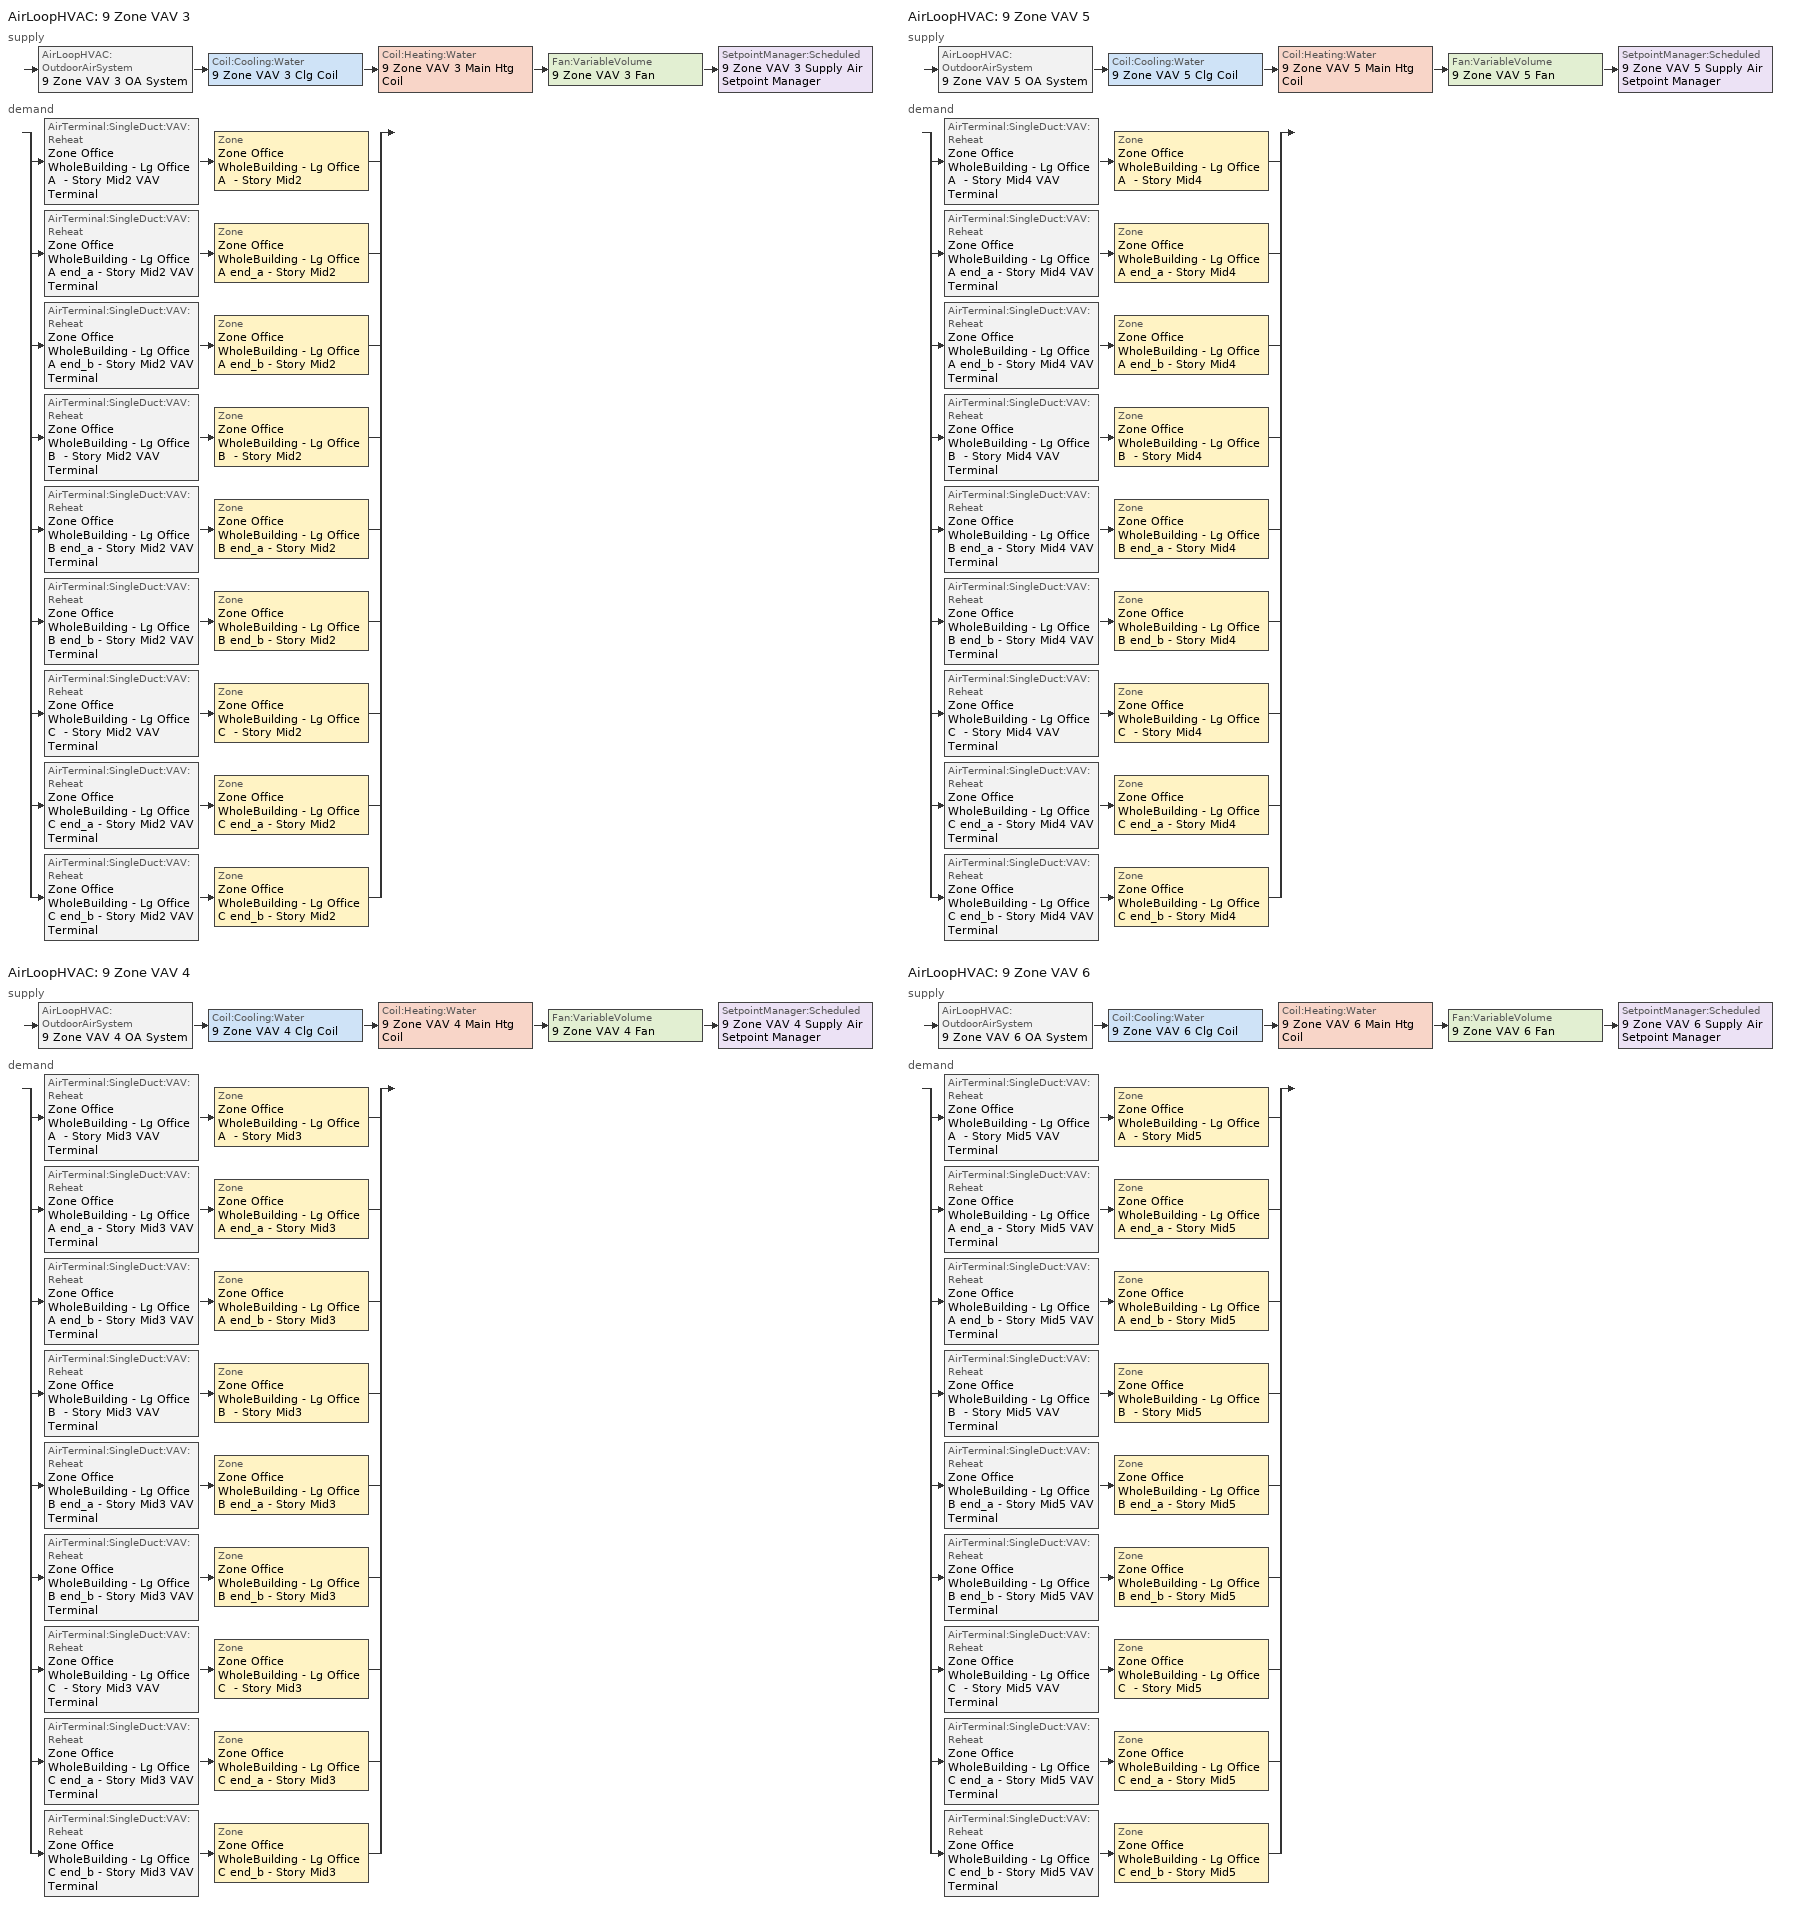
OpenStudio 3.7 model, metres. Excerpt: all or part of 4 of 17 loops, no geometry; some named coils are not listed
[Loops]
AirLoopHVAC '9 Zone VAV 3'
 supply: AirLoopHVAC:OutdoorAirSystem '9 Zone VAV 3 OA System' > Coil:Cooling:Water '9 Zone VAV 3 Clg Coil' > Coil:Heating:Water '9 Zone VAV 3 Main Htg Coil' > Fan:VariableVolume '9 Zone VAV 3 Fan' > SetpointManager:Scheduled '9 Zone VAV 3 Supply Air Setpoint Manager'
 demand: split
  | AirTerminal:SingleDuct:VAV:Reheat 'Zone Office WholeBuilding - Lg Office A  - Story Mid2 VAV Terminal' > Zone 'Zone Office WholeBuilding - Lg Office A  - Story Mid2'
  | AirTerminal:SingleDuct:VAV:Reheat 'Zone Office WholeBuilding - Lg Office A end_a - Story Mid2 VAV Terminal' > Zone 'Zone Office WholeBuilding - Lg Office A end_a - Story Mid2'
  | AirTerminal:SingleDuct:VAV:Reheat 'Zone Office WholeBuilding - Lg Office A end_b - Story Mid2 VAV Terminal' > Zone 'Zone Office WholeBuilding - Lg Office A end_b - Story Mid2'
  | AirTerminal:SingleDuct:VAV:Reheat 'Zone Office WholeBuilding - Lg Office B  - Story Mid2 VAV Terminal' > Zone 'Zone Office WholeBuilding - Lg Office B  - Story Mid2'
  | AirTerminal:SingleDuct:VAV:Reheat 'Zone Office WholeBuilding - Lg Office B end_a - Story Mid2 VAV Terminal' > Zone 'Zone Office WholeBuilding - Lg Office B end_a - Story Mid2'
  | AirTerminal:SingleDuct:VAV:Reheat 'Zone Office WholeBuilding - Lg Office B end_b - Story Mid2 VAV Terminal' > Zone 'Zone Office WholeBuilding - Lg Office B end_b - Story Mid2'
  | AirTerminal:SingleDuct:VAV:Reheat 'Zone Office WholeBuilding - Lg Office C  - Story Mid2 VAV Terminal' > Zone 'Zone Office WholeBuilding - Lg Office C  - Story Mid2'
  | AirTerminal:SingleDuct:VAV:Reheat 'Zone Office WholeBuilding - Lg Office C end_a - Story Mid2 VAV Terminal' > Zone 'Zone Office WholeBuilding - Lg Office C end_a - Story Mid2'
  | AirTerminal:SingleDuct:VAV:Reheat 'Zone Office WholeBuilding - Lg Office C end_b - Story Mid2 VAV Terminal' > Zone 'Zone Office WholeBuilding - Lg Office C end_b - Story Mid2'
AirLoopHVAC '9 Zone VAV 4'
 supply: AirLoopHVAC:OutdoorAirSystem '9 Zone VAV 4 OA System' > Coil:Cooling:Water '9 Zone VAV 4 Clg Coil' > Coil:Heating:Water '9 Zone VAV 4 Main Htg Coil' > Fan:VariableVolume '9 Zone VAV 4 Fan' > SetpointManager:Scheduled '9 Zone VAV 4 Supply Air Setpoint Manager'
 demand: split
  | AirTerminal:SingleDuct:VAV:Reheat 'Zone Office WholeBuilding - Lg Office A  - Story Mid3 VAV Terminal' > Zone 'Zone Office WholeBuilding - Lg Office A  - Story Mid3'
  | AirTerminal:SingleDuct:VAV:Reheat 'Zone Office WholeBuilding - Lg Office A end_a - Story Mid3 VAV Terminal' > Zone 'Zone Office WholeBuilding - Lg Office A end_a - Story Mid3'
  | AirTerminal:SingleDuct:VAV:Reheat 'Zone Office WholeBuilding - Lg Office A end_b - Story Mid3 VAV Terminal' > Zone 'Zone Office WholeBuilding - Lg Office A end_b - Story Mid3'
  | AirTerminal:SingleDuct:VAV:Reheat 'Zone Office WholeBuilding - Lg Office B  - Story Mid3 VAV Terminal' > Zone 'Zone Office WholeBuilding - Lg Office B  - Story Mid3'
  | AirTerminal:SingleDuct:VAV:Reheat 'Zone Office WholeBuilding - Lg Office B end_a - Story Mid3 VAV Terminal' > Zone 'Zone Office WholeBuilding - Lg Office B end_a - Story Mid3'
  | AirTerminal:SingleDuct:VAV:Reheat 'Zone Office WholeBuilding - Lg Office B end_b - Story Mid3 VAV Terminal' > Zone 'Zone Office WholeBuilding - Lg Office B end_b - Story Mid3'
  | AirTerminal:SingleDuct:VAV:Reheat 'Zone Office WholeBuilding - Lg Office C  - Story Mid3 VAV Terminal' > Zone 'Zone Office WholeBuilding - Lg Office C  - Story Mid3'
  | AirTerminal:SingleDuct:VAV:Reheat 'Zone Office WholeBuilding - Lg Office C end_a - Story Mid3 VAV Terminal' > Zone 'Zone Office WholeBuilding - Lg Office C end_a - Story Mid3'
  | AirTerminal:SingleDuct:VAV:Reheat 'Zone Office WholeBuilding - Lg Office C end_b - Story Mid3 VAV Terminal' > Zone 'Zone Office WholeBuilding - Lg Office C end_b - Story Mid3'
AirLoopHVAC '9 Zone VAV 5'
 supply: AirLoopHVAC:OutdoorAirSystem '9 Zone VAV 5 OA System' > Coil:Cooling:Water '9 Zone VAV 5 Clg Coil' > Coil:Heating:Water '9 Zone VAV 5 Main Htg Coil' > Fan:VariableVolume '9 Zone VAV 5 Fan' > SetpointManager:Scheduled '9 Zone VAV 5 Supply Air Setpoint Manager'
 demand: split
  | AirTerminal:SingleDuct:VAV:Reheat 'Zone Office WholeBuilding - Lg Office A  - Story Mid4 VAV Terminal' > Zone 'Zone Office WholeBuilding - Lg Office A  - Story Mid4'
  | AirTerminal:SingleDuct:VAV:Reheat 'Zone Office WholeBuilding - Lg Office A end_a - Story Mid4 VAV Terminal' > Zone 'Zone Office WholeBuilding - Lg Office A end_a - Story Mid4'
  | AirTerminal:SingleDuct:VAV:Reheat 'Zone Office WholeBuilding - Lg Office A end_b - Story Mid4 VAV Terminal' > Zone 'Zone Office WholeBuilding - Lg Office A end_b - Story Mid4'
  | AirTerminal:SingleDuct:VAV:Reheat 'Zone Office WholeBuilding - Lg Office B  - Story Mid4 VAV Terminal' > Zone 'Zone Office WholeBuilding - Lg Office B  - Story Mid4'
  | AirTerminal:SingleDuct:VAV:Reheat 'Zone Office WholeBuilding - Lg Office B end_a - Story Mid4 VAV Terminal' > Zone 'Zone Office WholeBuilding - Lg Office B end_a - Story Mid4'
  | AirTerminal:SingleDuct:VAV:Reheat 'Zone Office WholeBuilding - Lg Office B end_b - Story Mid4 VAV Terminal' > Zone 'Zone Office WholeBuilding - Lg Office B end_b - Story Mid4'
  | AirTerminal:SingleDuct:VAV:Reheat 'Zone Office WholeBuilding - Lg Office C  - Story Mid4 VAV Terminal' > Zone 'Zone Office WholeBuilding - Lg Office C  - Story Mid4'
  | AirTerminal:SingleDuct:VAV:Reheat 'Zone Office WholeBuilding - Lg Office C end_a - Story Mid4 VAV Terminal' > Zone 'Zone Office WholeBuilding - Lg Office C end_a - Story Mid4'
  | AirTerminal:SingleDuct:VAV:Reheat 'Zone Office WholeBuilding - Lg Office C end_b - Story Mid4 VAV Terminal' > Zone 'Zone Office WholeBuilding - Lg Office C end_b - Story Mid4'
AirLoopHVAC '9 Zone VAV 6'
 supply: AirLoopHVAC:OutdoorAirSystem '9 Zone VAV 6 OA System' > Coil:Cooling:Water '9 Zone VAV 6 Clg Coil' > Coil:Heating:Water '9 Zone VAV 6 Main Htg Coil' > Fan:VariableVolume '9 Zone VAV 6 Fan' > SetpointManager:Scheduled '9 Zone VAV 6 Supply Air Setpoint Manager'
 demand: split
  | AirTerminal:SingleDuct:VAV:Reheat 'Zone Office WholeBuilding - Lg Office A  - Story Mid5 VAV Terminal' > Zone 'Zone Office WholeBuilding - Lg Office A  - Story Mid5'
  | AirTerminal:SingleDuct:VAV:Reheat 'Zone Office WholeBuilding - Lg Office A end_a - Story Mid5 VAV Terminal' > Zone 'Zone Office WholeBuilding - Lg Office A end_a - Story Mid5'
  | AirTerminal:SingleDuct:VAV:Reheat 'Zone Office WholeBuilding - Lg Office A end_b - Story Mid5 VAV Terminal' > Zone 'Zone Office WholeBuilding - Lg Office A end_b - Story Mid5'
  | AirTerminal:SingleDuct:VAV:Reheat 'Zone Office WholeBuilding - Lg Office B  - Story Mid5 VAV Terminal' > Zone 'Zone Office WholeBuilding - Lg Office B  - Story Mid5'
  | AirTerminal:SingleDuct:VAV:Reheat 'Zone Office WholeBuilding - Lg Office B end_a - Story Mid5 VAV Terminal' > Zone 'Zone Office WholeBuilding - Lg Office B end_a - Story Mid5'
  | AirTerminal:SingleDuct:VAV:Reheat 'Zone Office WholeBuilding - Lg Office B end_b - Story Mid5 VAV Terminal' > Zone 'Zone Office WholeBuilding - Lg Office B end_b - Story Mid5'
  | AirTerminal:SingleDuct:VAV:Reheat 'Zone Office WholeBuilding - Lg Office C  - Story Mid5 VAV Terminal' > Zone 'Zone Office WholeBuilding - Lg Office C  - Story Mid5'
  | AirTerminal:SingleDuct:VAV:Reheat 'Zone Office WholeBuilding - Lg Office C end_a - Story Mid5 VAV Terminal' > Zone 'Zone Office WholeBuilding - Lg Office C end_a - Story Mid5'
  | AirTerminal:SingleDuct:VAV:Reheat 'Zone Office WholeBuilding - Lg Office C end_b - Story Mid5 VAV Terminal' > Zone 'Zone Office WholeBuilding - Lg Office C end_b - Story Mid5'
[Sizing:Zone] Zone Cooling Design Supply Air Temperature Input Method=SupplyAirTemperature; Zone Cooling Design Supply Air Temperature {C}=12.7778; Zone Cooling Design Supply Air Temperature Difference {deltaC}=11.11; Zone Heating Design Supply Air Temperature Input Method=SupplyAirTemperature; Zone Heating Design Supply Air Temperature {C}=40; Zone Heating Design Supply Air Temperature Difference {deltaC}=11.11; Zone Cooling Design Supply Air Humidity Ratio {kg-H2O/kg-air}=0.0085; Zone Heating Design Supply Air Humidity Ratio {kg-H2O/kg-air}=0.008; Cooling Design Air Flow Method=DesignDayWithLimit; Heating Design Air Flow Method=DesignDay; Account for Dedicated Outdoor Air System=No; Dedicated Outdoor Air System Control Strategy=NeutralSupplyAir; Dedicated Outdoor Air Low Setpoint Temperature for Design {C}=autosize; Dedicated Outdoor Air High Setpoint Temperature for Design {C}=autosize; Zone Load Sizing Method=Sensible Load Only No Latent Load; Zone Latent Cooling Design Supply Air Humidity Ratio Input Method=HumidityRatioDifference; Zone Cooling Design Supply Air Humidity Ratio Difference {kgWater/kgDryAir}=0.005; Zone Latent Heating Design Supply Air Humidity Ratio Input Method=HumidityRatioDifference; Zone Humidification Design Supply Air Humidity Ratio Difference {kgWater/kgDryAir}=0.005
Zone Office WholeBuilding - Lg Office A end_a - Story Mid2; Zone Office WholeBuilding - Lg Office B end_a - Story Mid2; Zone Office WholeBuilding - Lg Office C end_a - Story Mid2; Zone Office WholeBuilding - Lg Office A  - Story Mid2; Zone Office WholeBuilding - Lg Office B  - Story Mid2; Zone Office WholeBuilding - Lg Office C  - Story Mid2; Zone Office WholeBuilding - Lg Office A end_b - Story Mid2; Zone Office WholeBuilding - Lg Office B end_b - Story Mid2; Zone Office WholeBuilding - Lg Office C end_b - Story Mid2; Zone Office WholeBuilding - Lg Office A end_a - Story Mid3; Zone Office WholeBuilding - Lg Office B end_a - Story Mid3; Zone Office WholeBuilding - Lg Office C end_a - Story Mid3; Zone Office WholeBuilding - Lg Office A  - Story Mid3; Zone Office WholeBuilding - Lg Office B  - Story Mid3; Zone Office WholeBuilding - Lg Office C  - Story Mid3; Zone Office WholeBuilding - Lg Office A end_b - Story Mid3; Zone Office WholeBuilding - Lg Office B end_b - Story Mid3; Zone Office WholeBuilding - Lg Office C end_b - Story Mid3; Zone Office WholeBuilding - Lg Office A end_a - Story Mid4; Zone Office WholeBuilding - Lg Office B end_a - Story Mid4; Zone Office WholeBuilding - Lg Office C end_a - Story Mid4; Zone Office WholeBuilding - Lg Office A  - Story Mid4; Zone Office WholeBuilding - Lg Office B  - Story Mid4; Zone Office WholeBuilding - Lg Office C  - Story Mid4; Zone Office WholeBuilding - Lg Office A end_b - Story Mid4; Zone Office WholeBuilding - Lg Office B end_b - Story Mid4; Zone Office WholeBuilding - Lg Office C end_b - Story Mid4; Zone Office WholeBuilding - Lg Office A end_a - Story Mid5; Zone Office WholeBuilding - Lg Office B end_a - Story Mid5; Zone Office WholeBuilding - Lg Office C end_a - Story Mid5; Zone Office WholeBuilding - Lg Office A  - Story Mid5; Zone Office WholeBuilding - Lg Office B  - Story Mid5; Zone Office WholeBuilding - Lg Office C  - Story Mid5; Zone Office WholeBuilding - Lg Office A end_b - Story Mid5; Zone Office WholeBuilding - Lg Office B end_b - Story Mid5; Zone Office WholeBuilding - Lg Office C end_b - Story Mid5
[Zone equipment]
Zone Office WholeBuilding - Lg Office A end_a - Story Mid2: Zone Office WholeBuilding - Lg Office A end_a - Story Mid2 VAV Terminal
Zone Office WholeBuilding - Lg Office B end_a - Story Mid2: Zone Office WholeBuilding - Lg Office B end_a - Story Mid2 VAV Terminal
Zone Office WholeBuilding - Lg Office C end_a - Story Mid2: Zone Office WholeBuilding - Lg Office C end_a - Story Mid2 VAV Terminal
Zone Office WholeBuilding - Lg Office A  - Story Mid2: Zone Office WholeBuilding - Lg Office A  - Story Mid2 VAV Terminal
Zone Office WholeBuilding - Lg Office B  - Story Mid2: Zone Office WholeBuilding - Lg Office B  - Story Mid2 VAV Terminal
Zone Office WholeBuilding - Lg Office C  - Story Mid2: Zone Office WholeBuilding - Lg Office C  - Story Mid2 VAV Terminal
Zone Office WholeBuilding - Lg Office A end_b - Story Mid2: Zone Office WholeBuilding - Lg Office A end_b - Story Mid2 VAV Terminal
Zone Office WholeBuilding - Lg Office B end_b - Story Mid2: Zone Office WholeBuilding - Lg Office B end_b - Story Mid2 VAV Terminal
Zone Office WholeBuilding - Lg Office C end_b - Story Mid2: Zone Office WholeBuilding - Lg Office C end_b - Story Mid2 VAV Terminal
Zone Office WholeBuilding - Lg Office A end_a - Story Mid3: Zone Office WholeBuilding - Lg Office A end_a - Story Mid3 VAV Terminal
Zone Office WholeBuilding - Lg Office B end_a - Story Mid3: Zone Office WholeBuilding - Lg Office B end_a - Story Mid3 VAV Terminal
Zone Office WholeBuilding - Lg Office C end_a - Story Mid3: Zone Office WholeBuilding - Lg Office C end_a - Story Mid3 VAV Terminal
Zone Office WholeBuilding - Lg Office A  - Story Mid3: Zone Office WholeBuilding - Lg Office A  - Story Mid3 VAV Terminal
Zone Office WholeBuilding - Lg Office B  - Story Mid3: Zone Office WholeBuilding - Lg Office B  - Story Mid3 VAV Terminal
Zone Office WholeBuilding - Lg Office C  - Story Mid3: Zone Office WholeBuilding - Lg Office C  - Story Mid3 VAV Terminal
Zone Office WholeBuilding - Lg Office A end_b - Story Mid3: Zone Office WholeBuilding - Lg Office A end_b - Story Mid3 VAV Terminal
Zone Office WholeBuilding - Lg Office B end_b - Story Mid3: Zone Office WholeBuilding - Lg Office B end_b - Story Mid3 VAV Terminal
Zone Office WholeBuilding - Lg Office C end_b - Story Mid3: Zone Office WholeBuilding - Lg Office C end_b - Story Mid3 VAV Terminal
Zone Office WholeBuilding - Lg Office A end_a - Story Mid4: Zone Office WholeBuilding - Lg Office A end_a - Story Mid4 VAV Terminal
Zone Office WholeBuilding - Lg Office B end_a - Story Mid4: Zone Office WholeBuilding - Lg Office B end_a - Story Mid4 VAV Terminal
Zone Office WholeBuilding - Lg Office C end_a - Story Mid4: Zone Office WholeBuilding - Lg Office C end_a - Story Mid4 VAV Terminal
Zone Office WholeBuilding - Lg Office A  - Story Mid4: Zone Office WholeBuilding - Lg Office A  - Story Mid4 VAV Terminal
Zone Office WholeBuilding - Lg Office B  - Story Mid4: Zone Office WholeBuilding - Lg Office B  - Story Mid4 VAV Terminal
Zone Office WholeBuilding - Lg Office C  - Story Mid4: Zone Office WholeBuilding - Lg Office C  - Story Mid4 VAV Terminal
Zone Office WholeBuilding - Lg Office A end_b - Story Mid4: Zone Office WholeBuilding - Lg Office A end_b - Story Mid4 VAV Terminal
Zone Office WholeBuilding - Lg Office B end_b - Story Mid4: Zone Office WholeBuilding - Lg Office B end_b - Story Mid4 VAV Terminal
Zone Office WholeBuilding - Lg Office C end_b - Story Mid4: Zone Office WholeBuilding - Lg Office C end_b - Story Mid4 VAV Terminal
Zone Office WholeBuilding - Lg Office A end_a - Story Mid5: Zone Office WholeBuilding - Lg Office A end_a - Story Mid5 VAV Terminal
Zone Office WholeBuilding - Lg Office B end_a - Story Mid5: Zone Office WholeBuilding - Lg Office B end_a - Story Mid5 VAV Terminal
Zone Office WholeBuilding - Lg Office C end_a - Story Mid5: Zone Office WholeBuilding - Lg Office C end_a - Story Mid5 VAV Terminal
Zone Office WholeBuilding - Lg Office A  - Story Mid5: Zone Office WholeBuilding - Lg Office A  - Story Mid5 VAV Terminal
Zone Office WholeBuilding - Lg Office B  - Story Mid5: Zone Office WholeBuilding - Lg Office B  - Story Mid5 VAV Terminal
Zone Office WholeBuilding - Lg Office C  - Story Mid5: Zone Office WholeBuilding - Lg Office C  - Story Mid5 VAV Terminal
Zone Office WholeBuilding - Lg Office A end_b - Story Mid5: Zone Office WholeBuilding - Lg Office A end_b - Story Mid5 VAV Terminal
Zone Office WholeBuilding - Lg Office B end_b - Story Mid5: Zone Office WholeBuilding - Lg Office B end_b - Story Mid5 VAV Terminal
Zone Office WholeBuilding - Lg Office C end_b - Story Mid5: Zone Office WholeBuilding - Lg Office C end_b - Story Mid5 VAV Terminal
[SetpointManager:Scheduled] Control Variable=Temperature; Schedule=Supply Air Temp - 55.0F
Name | Setpoint Node or NodeList
9 Zone VAV 3 Supply Air Setpoint Manager | 9 Zone VAV 3 Supply Outlet Node
9 Zone VAV 4 Supply Air Setpoint Manager | 9 Zone VAV 4 Supply Outlet Node
9 Zone VAV 5 Supply Air Setpoint Manager | 9 Zone VAV 5 Supply Outlet Node
9 Zone VAV 6 Supply Air Setpoint Manager | 9 Zone VAV 6 Supply Outlet Node
[AirLoopHVAC] Design Supply Air Flow Rate {m3/s}=autosize; Design Return Air Flow Fraction of Supply Air Flow=1
Name | Availability Schedule
9 Zone VAV 3 | 9 Zone VAV 3 Occ Sch
9 Zone VAV 4 | 9 Zone VAV 4 Occ Sch
9 Zone VAV 5 | 9 Zone VAV 5 Occ Sch
9 Zone VAV 6 | 9 Zone VAV 6 Occ Sch
[Sizing:System] Type of Load to Size On=Sensible; Design Outdoor Air Flow Rate {m3/s}=Autosize; Central Heating Maximum System Air Flow Ratio=0.3; Preheat Design Temperature {C}=7.22222; Preheat Design Humidity Ratio {kg-H2O/kg-Air}=0.008; Precool Design Temperature {C}=12.7778; Precool Design Humidity Ratio {kg-H2O/kg-Air}=0.008; Central Cooling Design Supply Air Temperature {C}=12.7778; Central Heating Design Supply Air Temperature {C}=12.7778; Sizing Option=Coincident; 100% Outdoor Air in Cooling=No; 100% Outdoor Air in Heating=No; Central Cooling Design Supply Air Humidity Ratio {kg-H2O/kg-Air}=0.0085; Central Heating Design Supply Air Humidity Ratio {kg-H2O/kg-Air}=0.008; Cooling Design Air Flow Method=DesignDay; Heating Design Air Flow Method=DesignDay; System Outdoor Air Method=ZoneSum; Zone Maximum Outdoor Air Fraction=1; Cooling Supply Air Flow Rate Per Floor Area {m3/s-m2}=0.00996765; Cooling Fraction of Autosized Cooling Supply Air Flow Rate=1; Cooling Supply Air Flow Rate Per Unit Cooling Capacity {m3/s-W}=3.94755e-05; Heating Supply Air Flow Rate Per Floor Area {m3/s-m2}=0.00996765; Heating Fraction of Autosized Heating Supply Air Flow Rate=1; Heating Fraction of Autosized Cooling Supply Air Flow Rate=1; Heating Supply Air Flow Rate Per Unit Heating Capacity {m3/s-W}=3.15882e-05; Cooling Design Capacity Method=CoolingDesignCapacity; Cooling Design Capacity {W}=autosize; Cooling Design Capacity Per Floor Area {W/m2}=234.7; Fraction of Autosized Cooling Design Capacity=1; Heating Design Capacity Method=HeatingDesignCapacity; Heating Design Capacity {W}=autosize; Heating Design Capacity Per Floor Area {W/m2}=157; Fraction of Autosized Heating Design Capacity=1; Central Cooling Capacity Control Method=OnOff; Occupant Diversity=autosize
9 Zone VAV 3; 9 Zone VAV 4; 9 Zone VAV 5; 9 Zone VAV 6
[Fan:VariableVolume] Availability Schedule=Always On Discrete; Fan Total Efficiency=0.6006; Pressure Rise {Pa}=1574.24; Maximum Flow Rate {m3/s}=Autosize; Fan Power Minimum Flow Rate Input Method=Fraction; Fan Power Minimum Flow Fraction=0.25; Fan Power Minimum Air Flow Rate {m3/s}=0; Motor Efficiency=0.924; Motor In Airstream Fraction=1; Fan Power Coefficient 1=0.189848; Fan Power Coefficient 2=0.31447; Fan Power Coefficient 3=0.495682; Fan Power Coefficient 4=0; Fan Power Coefficient 5=0
9 Zone VAV 3 Fan; 9 Zone VAV 4 Fan; 9 Zone VAV 5 Fan; 9 Zone VAV 6 Fan
[Controller:OutdoorAir] Minimum Outdoor Air Flow Rate {m3/s}=autosize; Maximum Outdoor Air Flow Rate {m3/s}=Autosize; Economizer Control Type=NoEconomizer; Economizer Control Action Type=ModulateFlow; Economizer Maximum Limit Dry-Bulb Temperature {C}=12.7778; Economizer Maximum Limit Enthalpy {J/kg}=64000; Lockout Type=LockoutWithHeating; Minimum Limit Type=FixedMinimum; Minimum Outdoor Air Schedule=Always On Discrete; High Humidity Control=No; Heat Recovery Bypass Control Type=BypassWhenWithinEconomizerLimits; Economizer Operation Staging=InterlockedWithMechanicalCooling
Name | Controller Mechanical Ventilation
9 Zone VAV 3 OA Controller | 9 Zone VAV 3 Vent Controller
9 Zone VAV 4 OA Controller | 9 Zone VAV 4 Vent Controller
9 Zone VAV 5 OA Controller | 9 Zone VAV 5 Vent Controller
9 Zone VAV 6 OA Controller | 9 Zone VAV 6 Vent Controller
[Controller:MechanicalVentilation] Availability Schedule=Always On Discrete; System Outdoor Air Method=ZoneSum
9 Zone VAV 3 Vent Controller; 9 Zone VAV 4 Vent Controller; 9 Zone VAV 5 Vent Controller; 9 Zone VAV 6 Vent Controller
[AirLoopHVAC:OutdoorAirSystem]
Name | Controller
9 Zone VAV 3 OA System | 9 Zone VAV 3 OA Controller
9 Zone VAV 4 OA System | 9 Zone VAV 4 OA Controller
9 Zone VAV 5 OA System | 9 Zone VAV 5 OA Controller
9 Zone VAV 6 OA System | 9 Zone VAV 6 OA Controller
[AirTerminal:SingleDuct:VAV:Reheat] Availability Schedule=Always On Discrete; Maximum Air Flow Rate {m3/s}=AutoSize; Zone Minimum Air Flow Input Method=Constant; Constant Minimum Air Flow Fraction=0.3; Fixed Minimum Air Flow Rate {m3/s}=0; Maximum Hot Water or Steam Flow Rate {m3/s}=AutoSize; Minimum Hot Water or Steam Flow Rate {m3/s}=0; Convergence Tolerance=0.001; Damper Heating Action=Normal; Maximum Flow per Zone Floor Area During Reheat {m3/s-m2}=AutoSize; Maximum Flow Fraction During Reheat=AutoSize; Maximum Reheat Air Temperature {C}=40; Control For Outdoor Air=No
Name | Reheat Coil
Zone Office WholeBuilding - Lg Office A  - Story Mid2 VAV Terminal | Zone Office WholeBuilding - Lg Office A  - Story Mid2 Reheat Coil
Zone Office WholeBuilding - Lg Office A end_a - Story Mid2 VAV Terminal | Zone Office WholeBuilding - Lg Office A end_a - Story Mid2 Reheat Coil
Zone Office WholeBuilding - Lg Office A end_b - Story Mid2 VAV Terminal | Zone Office WholeBuilding - Lg Office A end_b - Story Mid2 Reheat Coil
Zone Office WholeBuilding - Lg Office B  - Story Mid2 VAV Terminal | Zone Office WholeBuilding - Lg Office B  - Story Mid2 Reheat Coil
Zone Office WholeBuilding - Lg Office B end_a - Story Mid2 VAV Terminal | Zone Office WholeBuilding - Lg Office B end_a - Story Mid2 Reheat Coil
Zone Office WholeBuilding - Lg Office B end_b - Story Mid2 VAV Terminal | Zone Office WholeBuilding - Lg Office B end_b - Story Mid2 Reheat Coil
Zone Office WholeBuilding - Lg Office C  - Story Mid2 VAV Terminal | Zone Office WholeBuilding - Lg Office C  - Story Mid2 Reheat Coil
Zone Office WholeBuilding - Lg Office C end_a - Story Mid2 VAV Terminal | Zone Office WholeBuilding - Lg Office C end_a - Story Mid2 Reheat Coil
Zone Office WholeBuilding - Lg Office C end_b - Story Mid2 VAV Terminal | Zone Office WholeBuilding - Lg Office C end_b - Story Mid2 Reheat Coil
Zone Office WholeBuilding - Lg Office A  - Story Mid3 VAV Terminal | Zone Office WholeBuilding - Lg Office A  - Story Mid3 Reheat Coil
Zone Office WholeBuilding - Lg Office A end_a - Story Mid3 VAV Terminal | Zone Office WholeBuilding - Lg Office A end_a - Story Mid3 Reheat Coil
Zone Office WholeBuilding - Lg Office A end_b - Story Mid3 VAV Terminal | Zone Office WholeBuilding - Lg Office A end_b - Story Mid3 Reheat Coil
Zone Office WholeBuilding - Lg Office B  - Story Mid3 VAV Terminal | Zone Office WholeBuilding - Lg Office B  - Story Mid3 Reheat Coil
Zone Office WholeBuilding - Lg Office B end_a - Story Mid3 VAV Terminal | Zone Office WholeBuilding - Lg Office B end_a - Story Mid3 Reheat Coil
Zone Office WholeBuilding - Lg Office B end_b - Story Mid3 VAV Terminal | Zone Office WholeBuilding - Lg Office B end_b - Story Mid3 Reheat Coil
Zone Office WholeBuilding - Lg Office C  - Story Mid3 VAV Terminal | Zone Office WholeBuilding - Lg Office C  - Story Mid3 Reheat Coil
Zone Office WholeBuilding - Lg Office C end_a - Story Mid3 VAV Terminal | Zone Office WholeBuilding - Lg Office C end_a - Story Mid3 Reheat Coil
Zone Office WholeBuilding - Lg Office C end_b - Story Mid3 VAV Terminal | Zone Office WholeBuilding - Lg Office C end_b - Story Mid3 Reheat Coil
Zone Office WholeBuilding - Lg Office A  - Story Mid4 VAV Terminal | Zone Office WholeBuilding - Lg Office A  - Story Mid4 Reheat Coil
Zone Office WholeBuilding - Lg Office A end_a - Story Mid4 VAV Terminal | Zone Office WholeBuilding - Lg Office A end_a - Story Mid4 Reheat Coil
Zone Office WholeBuilding - Lg Office A end_b - Story Mid4 VAV Terminal | Zone Office WholeBuilding - Lg Office A end_b - Story Mid4 Reheat Coil
Zone Office WholeBuilding - Lg Office B  - Story Mid4 VAV Terminal | Zone Office WholeBuilding - Lg Office B  - Story Mid4 Reheat Coil
Zone Office WholeBuilding - Lg Office B end_a - Story Mid4 VAV Terminal | Zone Office WholeBuilding - Lg Office B end_a - Story Mid4 Reheat Coil
Zone Office WholeBuilding - Lg Office B end_b - Story Mid4 VAV Terminal | Zone Office WholeBuilding - Lg Office B end_b - Story Mid4 Reheat Coil
Zone Office WholeBuilding - Lg Office C  - Story Mid4 VAV Terminal | Zone Office WholeBuilding - Lg Office C  - Story Mid4 Reheat Coil
Zone Office WholeBuilding - Lg Office C end_a - Story Mid4 VAV Terminal | Zone Office WholeBuilding - Lg Office C end_a - Story Mid4 Reheat Coil
Zone Office WholeBuilding - Lg Office C end_b - Story Mid4 VAV Terminal | Zone Office WholeBuilding - Lg Office C end_b - Story Mid4 Reheat Coil
Zone Office WholeBuilding - Lg Office A  - Story Mid5 VAV Terminal | Zone Office WholeBuilding - Lg Office A  - Story Mid5 Reheat Coil
Zone Office WholeBuilding - Lg Office A end_a - Story Mid5 VAV Terminal | Zone Office WholeBuilding - Lg Office A end_a - Story Mid5 Reheat Coil
Zone Office WholeBuilding - Lg Office A end_b - Story Mid5 VAV Terminal | Zone Office WholeBuilding - Lg Office A end_b - Story Mid5 Reheat Coil
Zone Office WholeBuilding - Lg Office B  - Story Mid5 VAV Terminal | Zone Office WholeBuilding - Lg Office B  - Story Mid5 Reheat Coil
Zone Office WholeBuilding - Lg Office B end_a - Story Mid5 VAV Terminal | Zone Office WholeBuilding - Lg Office B end_a - Story Mid5 Reheat Coil
Zone Office WholeBuilding - Lg Office B end_b - Story Mid5 VAV Terminal | Zone Office WholeBuilding - Lg Office B end_b - Story Mid5 Reheat Coil
Zone Office WholeBuilding - Lg Office C  - Story Mid5 VAV Terminal | Zone Office WholeBuilding - Lg Office C  - Story Mid5 Reheat Coil
Zone Office WholeBuilding - Lg Office C end_a - Story Mid5 VAV Terminal | Zone Office WholeBuilding - Lg Office C end_a - Story Mid5 Reheat Coil
Zone Office WholeBuilding - Lg Office C end_b - Story Mid5 VAV Terminal | Zone Office WholeBuilding - Lg Office C end_b - Story Mid5 Reheat Coil
[Schedule:Ruleset]
Name | Default Day Schedule | Summer Design Day Schedule | Winter Design Day Schedule
Supply Air Temp - 55.0F | Supply Air Temp - 55.0F Default
9 Zone VAV 3 Occ Sch | 9 Zone VAV 3 Occ Sch Default | 9 Zone VAV 3 Occ Sch Summer Design Day | 9 Zone VAV 3 Occ Sch Winter Design Day
9 Zone VAV 4 Occ Sch | 9 Zone VAV 4 Occ Sch Default | 9 Zone VAV 4 Occ Sch Summer Design Day | 9 Zone VAV 4 Occ Sch Winter Design Day
9 Zone VAV 5 Occ Sch | 9 Zone VAV 5 Occ Sch Default | 9 Zone VAV 5 Occ Sch Summer Design Day | 9 Zone VAV 5 Occ Sch Winter Design Day
9 Zone VAV 6 Occ Sch | 9 Zone VAV 6 Occ Sch Default | 9 Zone VAV 6 Occ Sch Summer Design Day | 9 Zone VAV 6 Occ Sch Winter Design Day
[Schedule:Day]
Supply Air Temp - 55.0F Default; autogen Supply Air Temp - 55.0F 0_day_sch; autogen Supply Air Temp - 55.0F 1_day_sch: Yes, 24, 0, 12.7778
9 Zone VAV 3 Occ Sch Default; 9 Zone VAV 4 Occ Sch Default; 9 Zone VAV 5 Occ Sch Default; 9 Zone VAV 6 Occ Sch Default: 3, 30, 0, 18, 15, 1, 24, 0, 0
9 Zone VAV 3 Occ Sch Winter Design Day; 9 Zone VAV 3 Occ Sch Summer Design Day; 9 Zone VAV 4 Occ Sch Winter Design Day; 9 Zone VAV 4 Occ Sch Summer Design Day; 9 Zone VAV 5 Occ Sch Winter Design Day; 9 Zone VAV 5 Occ Sch Summer Design Day; 9 Zone VAV 6 Occ Sch Winter Design Day; 9 Zone VAV 6 Occ Sch Summer Design Day: 24, 0, 1
9 Zone VAV 3 Occ Sch Saturday; 9 Zone VAV 4 Occ Sch Saturday; 9 Zone VAV 5 Occ Sch Saturday; 9 Zone VAV 6 Occ Sch Saturday: 3, 45, 0, 20, 22, 1, 24, 0, 0
9 Zone VAV 3 Occ Sch Sunday; 9 Zone VAV 4 Occ Sch Sunday; 9 Zone VAV 5 Occ Sch Sunday; 9 Zone VAV 6 Occ Sch Sunday: 24, 0, 0
[Schedule:Rule]
autogen Supply Air Temp - 55.0F 0: Schedule Ruleset=Supply Air Temp - 55.0F; Rule Order=0; Day Schedule=autogen Supply Air Temp - 55.0F 0_day_sch; Apply Sunday=Yes; Apply Monday=Yes; Apply Tuesday=Yes; Apply Wednesday=Yes; Apply Thursday=Yes; Apply Friday=Yes; Apply Saturday=Yes; Date Specification Type=SpecificDates; Specific Month 1=1; Specific Day 1=6; Specific Month 2=1; Specific Day 2=13; Specific Month 3=1; Specific Day 3=20; Specific Month 4=1; Specific Day 4=27; Specific Month 5=2; Specific Day 5=3; Specific Month 6=2; Specific Day 6=10; Specific Month 7=2; Specific Day 7=17; Specific Month 8=2; Specific Day 8=24; Specific Month 9=3; Specific Day 9=3; Specific Month 10=3; Specific Day 10=10; Specific Month 11=3; Specific Day 11=17; Specific Month 12=3; Specific Day 12=24; Specific Month 13=3; Specific Day 13=31; Specific Month 14=4; Specific Day 14=7; Specific Month 15=4; Specific Day 15=14; Specific Month 16=4; Specific Day 16=21; Specific Month 17=4; Specific Day 17=28; Specific Month 18=5; Specific Day 18=5; Specific Month 19=5; Specific Day 19=12; Specific Month 20=5; Specific Day 20=19; Specific Month 21=5; Specific Day 21=26; Specific Month 22=6; Specific Day 22=2; Specific Month 23=6; Specific Day 23=9; Specific Month 24=6; Specific Day 24=16; Specific Month 25=6; Specific Day 25=23; Specific Month 26=6; Specific Day 26=30; Specific Month 27=7; Specific Day 27=7; Specific Month 28=7; Specific Day 28=14; Specific Month 29=7; Specific Day 29=21; Specific Month 30=7; Specific Day 30=28; Specific Month 31=8; Specific Day 31=4; Specific Month 32=8; Specific Day 32=11; Specific Month 33=8; Specific Day 33=18; Specific Month 34=8; Specific Day 34=25; Specific Month 35=9; Specific Day 35=1; Specific Month 36=9; Specific Day 36=8; Specific Month 37=9; Specific Day 37=15; Specific Month 38=9; Specific Day 38=22; Specific Month 39=9; Specific Day 39=29; Specific Month 40=10; Specific Day 40=6; Specific Month 41=10; Specific Day 41=13; Specific Month 42=10; Specific Day 42=20; Specific Month 43=10; Specific Day 43=27; Specific Month 44=11; Specific Day 44=3; Specific Month 45=11; Specific Day 45=10; Specific Month 46=11; Specific Day 46=17; Specific Month 47=11; Specific Day 47=24; Specific Month 48=12; Specific Day 48=1; Specific Month 49=12; Specific Day 49=8; Specific Month 50=12; Specific Day 50=15; Specific Month 51=12; Specific Day 51=22; Specific Month 52=12; Specific Day 52=29
autogen Supply Air Temp - 55.0F 1: Schedule Ruleset=Supply Air Temp - 55.0F; Rule Order=1; Day Schedule=autogen Supply Air Temp - 55.0F 1_day_sch; Apply Sunday=Yes; Apply Monday=Yes; Apply Tuesday=Yes; Apply Wednesday=Yes; Apply Thursday=Yes; Apply Friday=Yes; Apply Saturday=Yes; Date Specification Type=SpecificDates; Specific Month 1=1; Specific Day 1=7; Specific Month 2=1; Specific Day 2=14; Specific Month 3=1; Specific Day 3=21; Specific Month 4=1; Specific Day 4=28; Specific Month 5=2; Specific Day 5=4; Specific Month 6=2; Specific Day 6=11; Specific Month 7=2; Specific Day 7=18; Specific Month 8=2; Specific Day 8=25; Specific Month 9=3; Specific Day 9=4; Specific Month 10=3; Specific Day 10=11; Specific Month 11=3; Specific Day 11=18; Specific Month 12=3; Specific Day 12=25; Specific Month 13=4; Specific Day 13=1; Specific Month 14=4; Specific Day 14=8; Specific Month 15=4; Specific Day 15=15; Specific Month 16=4; Specific Day 16=22; Specific Month 17=4; Specific Day 17=29; Specific Month 18=5; Specific Day 18=6; Specific Month 19=5; Specific Day 19=13; Specific Month 20=5; Specific Day 20=20; Specific Month 21=5; Specific Day 21=27; Specific Month 22=6; Specific Day 22=3; Specific Month 23=6; Specific Day 23=10; Specific Month 24=6; Specific Day 24=17; Specific Month 25=6; Specific Day 25=24; Specific Month 26=7; Specific Day 26=1; Specific Month 27=7; Specific Day 27=8; Specific Month 28=7; Specific Day 28=15; Specific Month 29=7; Specific Day 29=22; Specific Month 30=7; Specific Day 30=29; Specific Month 31=8; Specific Day 31=5; Specific Month 32=8; Specific Day 32=12; Specific Month 33=8; Specific Day 33=19; Specific Month 34=8; Specific Day 34=26; Specific Month 35=9; Specific Day 35=2; Specific Month 36=9; Specific Day 36=9; Specific Month 37=9; Specific Day 37=16; Specific Month 38=9; Specific Day 38=23; Specific Month 39=9; Specific Day 39=30; Specific Month 40=10; Specific Day 40=7; Specific Month 41=10; Specific Day 41=14; Specific Month 42=10; Specific Day 42=21; Specific Month 43=10; Specific Day 43=28; Specific Month 44=11; Specific Day 44=4; Specific Month 45=11; Specific Day 45=11; Specific Month 46=11; Specific Day 46=18; Specific Month 47=11; Specific Day 47=25; Specific Month 48=12; Specific Day 48=2; Specific Month 49=12; Specific Day 49=9; Specific Month 50=12; Specific Day 50=16; Specific Month 51=12; Specific Day 51=23; Specific Month 52=12; Specific Day 52=30
9 Zone VAV 3 Occ Sch Saturday Rule: Schedule Ruleset=9 Zone VAV 3 Occ Sch; Rule Order=1; Day Schedule=9 Zone VAV 3 Occ Sch Saturday; Apply Saturday=Yes; Date Specification Type=DateRange; Start Month=1; Start Day=1; End Month=12; End Day=31
9 Zone VAV 3 Occ Sch Sunday Rule: Schedule Ruleset=9 Zone VAV 3 Occ Sch; Rule Order=0; Day Schedule=9 Zone VAV 3 Occ Sch Sunday; Apply Sunday=Yes; Date Specification Type=DateRange; Start Month=1; Start Day=1; End Month=12; End Day=31
9 Zone VAV 4 Occ Sch Saturday Rule: Schedule Ruleset=9 Zone VAV 4 Occ Sch; Rule Order=1; Day Schedule=9 Zone VAV 4 Occ Sch Saturday; Apply Saturday=Yes; Date Specification Type=DateRange; Start Month=1; Start Day=1; End Month=12; End Day=31
9 Zone VAV 4 Occ Sch Sunday Rule: Schedule Ruleset=9 Zone VAV 4 Occ Sch; Rule Order=0; Day Schedule=9 Zone VAV 4 Occ Sch Sunday; Apply Sunday=Yes; Date Specification Type=DateRange; Start Month=1; Start Day=1; End Month=12; End Day=31
9 Zone VAV 5 Occ Sch Saturday Rule: Schedule Ruleset=9 Zone VAV 5 Occ Sch; Rule Order=1; Day Schedule=9 Zone VAV 5 Occ Sch Saturday; Apply Saturday=Yes; Date Specification Type=DateRange; Start Month=1; Start Day=1; End Month=12; End Day=31
9 Zone VAV 5 Occ Sch Sunday Rule: Schedule Ruleset=9 Zone VAV 5 Occ Sch; Rule Order=0; Day Schedule=9 Zone VAV 5 Occ Sch Sunday; Apply Sunday=Yes; Date Specification Type=DateRange; Start Month=1; Start Day=1; End Month=12; End Day=31
9 Zone VAV 6 Occ Sch Saturday Rule: Schedule Ruleset=9 Zone VAV 6 Occ Sch; Rule Order=1; Day Schedule=9 Zone VAV 6 Occ Sch Saturday; Apply Saturday=Yes; Date Specification Type=DateRange; Start Month=1; Start Day=1; End Month=12; End Day=31
9 Zone VAV 6 Occ Sch Sunday Rule: Schedule Ruleset=9 Zone VAV 6 Occ Sch; Rule Order=0; Day Schedule=9 Zone VAV 6 Occ Sch Sunday; Apply Sunday=Yes; Date Specification Type=DateRange; Start Month=1; Start Day=1; End Month=12; End Day=31
[Schedule:Constant]
Always On Discrete: Value=1
